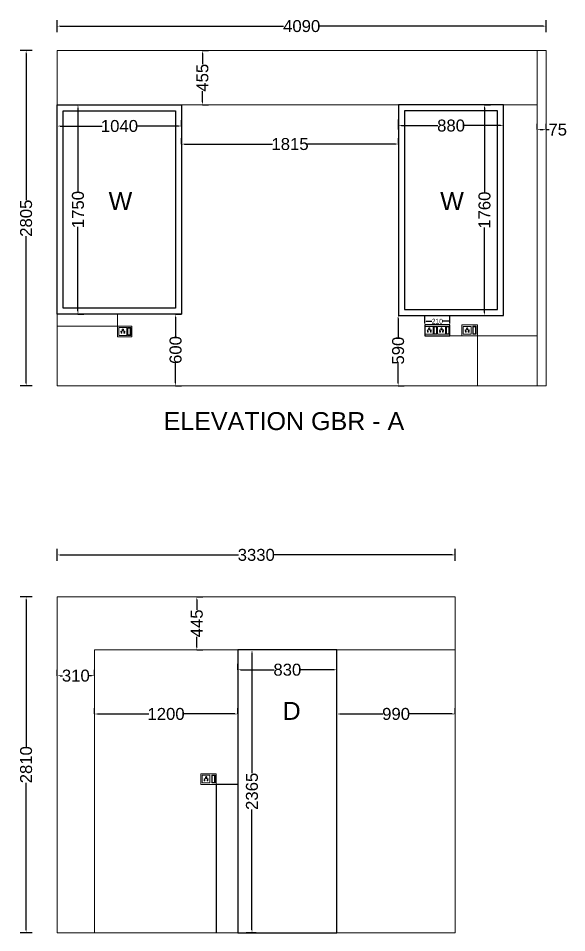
# Model space of a CAD drawing. Header units: millimetres. Extents: x 320648 to 374874, y 181010 to 214614.
# Drawn here: x 342003 to 346593, y 189100 to 196748 of the extents above; entities that cross this region are included whole.
import ezdxf

# ---------------------------------------------------------------- set-up
doc = ezdxf.new("R2010")
doc.units = ezdxf.units.MM
doc.layers.get('0').update_dxf_attribs({"color": 255})
doc.layers.get('Defpoints').update_dxf_attribs({"color": 2})
doc.layers.add('DOOR', color=1, linetype='Continuous')
doc.layers.add('WINDOW', color=5, linetype='Continuous')
doc.layers.add('ELIVATION', color=255, linetype='Continuous', lineweight=18)
doc.layers.add('LS_DR_ELECTRICAL', color=1, linetype='Continuous', lineweight=0)
doc.styles.get("Standard").update_dxf_attribs({"font": 'arial.ttf'})
doc.dimstyles.new('ISO-25', dxfattribs={"dimtxt": 100, "dimasz": 25, "dimexe": 50, "dimexo": 1, "dimtad": 0, "dimdec": 0, "dimdsep": 46, "dimtxsty": 'Standard', "dimcen": 2.5, "dimclrd": 2, "dimclre": 252, "dimclrt": 1, "dimadec": 0, "dimazin": 0, "dimtfac": 1, "dimtdec": 0, "dimtmove": 0, "dimatfit": 3, "dimfxl": 50, "dimfxlon": 1, "dimarcsym": 0})

# ---------------------------------------------------------------- blocks, each defined once
blk = doc.blocks.new('*D127')
at = {"layer": 'Defpoints', "color": 0, "ltscale": 2, "transparency": 16777216}
for p in [(342069.1, 196478.4), (342330, 196478.4), (342330, 193673.4)]:
    blk.add_point(p, dxfattribs=at)
at = {"layer": 'ELIVATION', "color": 252, "lineweight": -2, "ltscale": 2, "transparency": 16777216}
for p, q in [((342119.1, 196478.4), (342019.1, 196478.4)), ((342119.1, 193673.4), (342019.1, 193673.4))]:
    blk.add_line(p, q, dxfattribs=at)
at = {"layer": 'ELIVATION', "color": 2, "lineweight": -2, "ltscale": 2, "transparency": 16777216}
for p, q in [((342069.1, 196453.4), (342069.1, 195227)), ((342069.1, 193698.4), (342069.1, 194924.7))]:
    blk.add_line(p, q, dxfattribs=at)
at = {"layer": 'ELIVATION', "color": 2, "ltscale": 2, "transparency": 16777216}
for points in [[(342064.9, 196453.4), (342073.2, 196453.4), (342069.1, 196478.4)], [(342064.9, 193698.4), (342073.2, 193698.4), (342069.1, 193673.4)]]:
    blk.add_solid(points, dxfattribs=at)
at = {"layer": 'ELIVATION', "color": 1, "ltscale": 2, "transparency": 16777216, "insert": (342069.1, 195075.9), "char_height": 100, "attachment_point": 5, "rotation": 90}
blk.add_mtext('2805', dxfattribs=at)
blk = doc.blocks.new('*D128')
at = {"layer": 'Defpoints', "color": 0, "ltscale": 2, "transparency": 16777216}
for p in [(346420, 196682.7), (342330, 196478.4), (346420, 196478.4)]:
    blk.add_point(p, dxfattribs=at)
at = {"layer": 'ELIVATION', "color": 252, "lineweight": -2, "ltscale": 2, "transparency": 16777216}
for p, q in [((342330, 196632.7), (342330, 196732.7)), ((346420, 196632.7), (346420, 196732.7))]:
    blk.add_line(p, q, dxfattribs=at)
at = {"layer": 'ELIVATION', "color": 2, "lineweight": -2, "ltscale": 2, "transparency": 16777216}
for p, q in [((342355, 196682.7), (344223.3, 196682.7)), ((346395, 196682.7), (344526.8, 196682.7))]:
    blk.add_line(p, q, dxfattribs=at)
at = {"layer": 'ELIVATION', "color": 2, "ltscale": 2, "transparency": 16777216}
for points in [[(342355, 196686.9), (342355, 196678.5), (342330, 196682.7)], [(346395, 196686.9), (346395, 196678.5), (346420, 196682.7)]]:
    blk.add_solid(points, dxfattribs=at)
at = {"layer": 'ELIVATION', "color": 1, "ltscale": 2, "transparency": 16777216, "insert": (344375, 196682.7), "char_height": 100, "attachment_point": 5}
blk.add_mtext('4090', dxfattribs=at)
blk = doc.blocks.new('*D135')
at = {"layer": 'Defpoints', "color": 0, "ltscale": 2, "transparency": 16777216}
for p in [(342069.1, 191909.5), (342330, 191909.5), (342330, 189099.5)]:
    blk.add_point(p, dxfattribs=at)
at = {"layer": 'ELIVATION', "color": 252, "lineweight": -2, "ltscale": 2, "transparency": 16777216}
for p, q in [((342119.1, 191909.5), (342019.1, 191909.5)), ((342119.1, 189099.5), (342019.1, 189099.5))]:
    blk.add_line(p, q, dxfattribs=at)
at = {"layer": 'ELIVATION', "color": 2, "lineweight": -2, "ltscale": 2, "transparency": 16777216}
for p, q in [((342069.1, 191884.5), (342069.1, 190655.1)), ((342069.1, 189124.5), (342069.1, 190353.9))]:
    blk.add_line(p, q, dxfattribs=at)
at = {"layer": 'ELIVATION', "color": 2, "ltscale": 2, "transparency": 16777216}
for points in [[(342064.9, 191884.5), (342073.2, 191884.5), (342069.1, 191909.5)], [(342064.9, 189124.5), (342073.2, 189124.5), (342069.1, 189099.5)]]:
    blk.add_solid(points, dxfattribs=at)
at = {"layer": 'ELIVATION', "color": 1, "ltscale": 2, "transparency": 16777216, "insert": (342069.1, 190504.5), "char_height": 100, "attachment_point": 5, "rotation": 90}
blk.add_mtext('2810', dxfattribs=at)
blk = doc.blocks.new('*D136')
at = {"layer": 'Defpoints', "color": 0, "ltscale": 2, "transparency": 16777216}
for p in [(345660, 192259.5), (342330, 191909.5), (345660, 191909.5)]:
    blk.add_point(p, dxfattribs=at)
at = {"layer": 'ELIVATION', "color": 252, "lineweight": -2, "ltscale": 2, "transparency": 16777216}
for p, q in [((342330, 192209.5), (342330, 192309.5)), ((345660, 192209.5), (345660, 192309.5))]:
    blk.add_line(p, q, dxfattribs=at)
at = {"layer": 'ELIVATION', "color": 2, "lineweight": -2, "ltscale": 2, "transparency": 16777216}
for p, q in [((342355, 192259.5), (343845.3, 192259.5)), ((345635, 192259.5), (344144.8, 192259.5))]:
    blk.add_line(p, q, dxfattribs=at)
at = {"layer": 'ELIVATION', "color": 2, "ltscale": 2, "transparency": 16777216}
for points in [[(342355, 192263.7), (342355, 192255.4), (342330, 192259.5)], [(345635, 192263.7), (345635, 192255.4), (345660, 192259.5)]]:
    blk.add_solid(points, dxfattribs=at)
at = {"layer": 'ELIVATION', "color": 1, "ltscale": 2, "transparency": 16777216, "insert": (343995, 192259.5), "char_height": 100, "attachment_point": 5}
blk.add_mtext('3330', dxfattribs=at)
blk = doc.blocks.new('*D244')
at = {"layer": 'Defpoints', "color": 0, "ltscale": 2, "transparency": 16777216}
for p in [(342330, 195846.9), (343370, 195846.9), (343370, 195846.9)]:
    blk.add_point(p, dxfattribs=at)
at = {"layer": 'WINDOW', "color": 252, "lineweight": -2, "ltscale": 2, "transparency": 16777216}
for p, q in [((342330, 195846.9), (342330, 195896.9)), ((343370, 195846.9), (343370, 195896.9))]:
    blk.add_line(p, q, dxfattribs=at)
at = {"layer": 'WINDOW', "color": 2, "lineweight": -2, "ltscale": 2, "transparency": 16777216}
for p, q in [((342355, 195846.9), (342705, 195846.9)), ((343345, 195846.9), (342995.1, 195846.9))]:
    blk.add_line(p, q, dxfattribs=at)
at = {"layer": 'WINDOW', "color": 2, "ltscale": 2, "transparency": 16777216}
for points in [[(342355, 195851), (342355, 195842.7), (342330, 195846.9)], [(343345, 195851), (343345, 195842.7), (343370, 195846.9)]]:
    blk.add_solid(points, dxfattribs=at)
at = {"layer": 'WINDOW', "color": 1, "ltscale": 2, "transparency": 16777216, "insert": (342850, 195846.9), "char_height": 100, "attachment_point": 5}
blk.add_mtext('1040', dxfattribs=at)
blk = doc.blocks.new('*D245')
at = {"layer": 'Defpoints', "color": 0, "ltscale": 2, "transparency": 16777216}
for p in [(342502.9, 196023.4), (342502.9, 194273.4), (342502.9, 194273.4)]:
    blk.add_point(p, dxfattribs=at)
at = {"layer": 'WINDOW', "color": 252, "lineweight": -2, "ltscale": 2, "transparency": 16777216}
for p, q in [((342502.9, 196023.4), (342552.9, 196023.4)), ((342502.9, 194273.4), (342552.9, 194273.4))]:
    blk.add_line(p, q, dxfattribs=at)
at = {"layer": 'WINDOW', "color": 2, "lineweight": -2, "ltscale": 2, "transparency": 16777216}
for p, q in [((342502.9, 195998.4), (342502.9, 195293.4)), ((342502.9, 194298.4), (342502.9, 195003.3))]:
    blk.add_line(p, q, dxfattribs=at)
at = {"layer": 'WINDOW', "color": 2, "ltscale": 2, "transparency": 16777216}
for points in [[(342498.8, 195998.4), (342507.1, 195998.4), (342502.9, 196023.4)], [(342498.8, 194298.4), (342507.1, 194298.4), (342502.9, 194273.4)]]:
    blk.add_solid(points, dxfattribs=at)
at = {"layer": 'WINDOW', "color": 1, "ltscale": 2, "transparency": 16777216, "insert": (342502.9, 195148.4), "char_height": 100, "attachment_point": 5, "rotation": 90}
blk.add_mtext('1750', dxfattribs=at)
blk = doc.blocks.new('*D246')
at = {"layer": 'Defpoints', "color": 0, "ltscale": 2, "transparency": 16777216}
for p in [(343320, 194273.4), (343320, 193673.4), (343320, 193673.4)]:
    blk.add_point(p, dxfattribs=at)
at = {"layer": 'WINDOW', "color": 252, "lineweight": -2, "ltscale": 2, "transparency": 16777216}
for p, q in [((343320, 194273.4), (343370, 194273.4)), ((343320, 193673.4), (343370, 193673.4))]:
    blk.add_line(p, q, dxfattribs=at)
at = {"layer": 'WINDOW', "color": 2, "lineweight": -2, "ltscale": 2, "transparency": 16777216}
for p, q in [((343320, 194248.4), (343320, 194084.6)), ((343320, 193698.4), (343320, 193862.2))]:
    blk.add_line(p, q, dxfattribs=at)
at = {"layer": 'WINDOW', "color": 2, "ltscale": 2, "transparency": 16777216}
for points in [[(343315.9, 194248.4), (343324.2, 194248.4), (343320, 194273.4)], [(343315.9, 193698.4), (343324.2, 193698.4), (343320, 193673.4)]]:
    blk.add_solid(points, dxfattribs=at)
at = {"layer": 'WINDOW', "color": 1, "ltscale": 2, "transparency": 16777216, "insert": (343320, 193973.4), "char_height": 100, "attachment_point": 5, "rotation": 90}
blk.add_mtext('600', dxfattribs=at)
blk = doc.blocks.new('*D247')
at = {"layer": 'Defpoints', "color": 0, "ltscale": 2, "transparency": 16777216}
for p in [(345182.2, 194263.4), (345182.2, 193673.4), (345182.2, 193673.4)]:
    blk.add_point(p, dxfattribs=at)
at = {"layer": 'WINDOW', "color": 252, "lineweight": -2, "ltscale": 2, "transparency": 16777216}
for p, q in [((345182.2, 194263.4), (345232.2, 194263.4)), ((345182.2, 193673.4), (345232.2, 193673.4))]:
    blk.add_line(p, q, dxfattribs=at)
at = {"layer": 'WINDOW', "color": 2, "lineweight": -2, "ltscale": 2, "transparency": 16777216}
for p, q in [((345182.2, 194238.4), (345182.2, 194079.3)), ((345182.2, 193698.4), (345182.2, 193857.4))]:
    blk.add_line(p, q, dxfattribs=at)
at = {"layer": 'WINDOW', "color": 2, "ltscale": 2, "transparency": 16777216}
for points in [[(345178, 194238.4), (345186.4, 194238.4), (345182.2, 194263.4)], [(345178, 193698.4), (345186.4, 193698.4), (345182.2, 193673.4)]]:
    blk.add_solid(points, dxfattribs=at)
at = {"layer": 'WINDOW', "color": 1, "ltscale": 2, "transparency": 16777216, "insert": (345182.2, 193968.4), "char_height": 100, "attachment_point": 5, "rotation": 90}
blk.add_mtext('590', dxfattribs=at)
blk = doc.blocks.new('*D248')
at = {"layer": 'Defpoints', "color": 0, "ltscale": 2, "transparency": 16777216}
for p in [(345185, 195815.9), (346065, 195850.6), (346065, 195815.9)]:
    blk.add_point(p, dxfattribs=at)
at = {"layer": 'WINDOW', "color": 252, "lineweight": -2, "ltscale": 2, "transparency": 16777216}
for p, q in [((345185, 195816.9), (345185, 195900.6)), ((346065, 195816.9), (346065, 195900.6))]:
    blk.add_line(p, q, dxfattribs=at)
at = {"layer": 'WINDOW', "color": 2, "lineweight": -2, "ltscale": 2, "transparency": 16777216}
for p, q in [((345210, 195850.6), (345514, 195850.6)), ((346040, 195850.6), (345736, 195850.6))]:
    blk.add_line(p, q, dxfattribs=at)
at = {"layer": 'WINDOW', "color": 2, "ltscale": 2, "transparency": 16777216}
for points in [[(345210, 195854.8), (345210, 195846.4), (345185, 195850.6)], [(346040, 195854.8), (346040, 195846.4), (346065, 195850.6)]]:
    blk.add_solid(points, dxfattribs=at)
at = {"layer": 'WINDOW', "color": 1, "ltscale": 2, "transparency": 16777216, "insert": (345625, 195850.6), "char_height": 100, "attachment_point": 5}
blk.add_mtext('880', dxfattribs=at)
blk = doc.blocks.new('*D249')
at = {"layer": 'Defpoints', "color": 0, "ltscale": 2, "transparency": 16777216}
for p in [(343370, 195695.9), (345185, 195695.9), (345185, 195695.9)]:
    blk.add_point(p, dxfattribs=at)
at = {"layer": 'WINDOW', "color": 252, "lineweight": -2, "ltscale": 2, "transparency": 16777216}
for p, q in [((343370, 195695.9), (343370, 195745.9)), ((345185, 195695.9), (345185, 195745.9))]:
    blk.add_line(p, q, dxfattribs=at)
at = {"layer": 'WINDOW', "color": 2, "lineweight": -2, "ltscale": 2, "transparency": 16777216}
for p, q in [((343395, 195695.9), (344131.9, 195695.9)), ((345160, 195695.9), (344423.2, 195695.9))]:
    blk.add_line(p, q, dxfattribs=at)
at = {"layer": 'WINDOW', "color": 2, "ltscale": 2, "transparency": 16777216}
for points in [[(343395, 195700.1), (343395, 195691.8), (343370, 195695.9)], [(345160, 195700.1), (345160, 195691.8), (345185, 195695.9)]]:
    blk.add_solid(points, dxfattribs=at)
at = {"layer": 'WINDOW', "color": 1, "ltscale": 2, "transparency": 16777216, "insert": (344277.5, 195695.9), "char_height": 100, "attachment_point": 5}
blk.add_mtext('1815', dxfattribs=at)
blk = doc.blocks.new('*D250')
at = {"layer": 'Defpoints', "color": 0, "ltscale": 2, "transparency": 16777216}
for p in [(345905.1, 196023.4), (345905.1, 196023.4), (345905.1, 194263.4)]:
    blk.add_point(p, dxfattribs=at)
at = {"layer": 'WINDOW', "color": 252, "lineweight": -2, "ltscale": 2, "transparency": 16777216}
for p, q in [((345905.1, 196023.4), (345955.1, 196023.4)), ((345905.1, 194263.4), (345955.1, 194263.4))]:
    blk.add_line(p, q, dxfattribs=at)
at = {"layer": 'WINDOW', "color": 2, "lineweight": -2, "ltscale": 2, "transparency": 16777216}
for p, q in [((345905.1, 195998.4), (345905.1, 195288.4)), ((345905.1, 194288.4), (345905.1, 194998.3))]:
    blk.add_line(p, q, dxfattribs=at)
at = {"layer": 'WINDOW', "color": 2, "ltscale": 2, "transparency": 16777216}
for points in [[(345900.9, 195998.4), (345909.3, 195998.4), (345905.1, 196023.4)], [(345900.9, 194288.4), (345909.3, 194288.4), (345905.1, 194263.4)]]:
    blk.add_solid(points, dxfattribs=at)
at = {"layer": 'WINDOW', "color": 1, "ltscale": 2, "transparency": 16777216, "insert": (345905.1, 195143.4), "char_height": 100, "attachment_point": 5, "rotation": 90}
blk.add_mtext('1760', dxfattribs=at)
blk = doc.blocks.new('*D251')
at = {"layer": 'Defpoints', "color": 0, "ltscale": 2, "transparency": 16777216}
for p in [(343544.4, 196478.4), (343544.4, 196478.4), (343544.4, 196023.4)]:
    blk.add_point(p, dxfattribs=at)
at = {"layer": 'WINDOW', "color": 252, "lineweight": -2, "ltscale": 2, "transparency": 16777216}
for p, q in [((343544.4, 196478.4), (343594.4, 196478.4)), ((343544.4, 196023.4), (343594.4, 196023.4))]:
    blk.add_line(p, q, dxfattribs=at)
at = {"layer": 'WINDOW', "color": 2, "lineweight": -2, "ltscale": 2, "transparency": 16777216}
for p, q in [((343544.4, 196453.4), (343544.4, 196364.3)), ((343544.4, 196048.4), (343544.4, 196137.4))]:
    blk.add_line(p, q, dxfattribs=at)
at = {"layer": 'WINDOW', "color": 2, "ltscale": 2, "transparency": 16777216}
for points in [[(343540.3, 196453.4), (343548.6, 196453.4), (343544.4, 196478.4)], [(343540.3, 196048.4), (343548.6, 196048.4), (343544.4, 196023.4)]]:
    blk.add_solid(points, dxfattribs=at)
at = {"layer": 'WINDOW', "color": 1, "ltscale": 2, "transparency": 16777216, "insert": (343544.4, 196250.9), "char_height": 100, "attachment_point": 5, "rotation": 90}
blk.add_mtext('455', dxfattribs=at)
blk = doc.blocks.new('*D252')
at = {"layer": 'Defpoints', "color": 0, "ltscale": 2, "transparency": 16777216}
for p in [(346345, 195816.8), (346420, 195816.8), (346420, 195816.8)]:
    blk.add_point(p, dxfattribs=at)
at = {"layer": 'WINDOW', "color": 252, "lineweight": -2, "ltscale": 2, "transparency": 16777216}
for p, q in [((346345, 195816.8), (346345, 195866.8)), ((346420, 195816.8), (346420, 195866.8))]:
    blk.add_line(p, q, dxfattribs=at)
at = {"layer": 'WINDOW', "color": 2, "lineweight": -2, "ltscale": 2, "transparency": 16777216}
for p, q in [((346370, 195816.8), (346395, 195816.8)), ((346420, 195816.8), (346445, 195816.8))]:
    blk.add_line(p, q, dxfattribs=at)
at = {"layer": 'WINDOW', "color": 2, "ltscale": 2, "transparency": 16777216}
for points in [[(346370, 195820.9), (346370, 195812.6), (346345, 195816.8)], [(346395, 195820.9), (346395, 195812.6), (346420, 195816.8)]]:
    blk.add_solid(points, dxfattribs=at)
at = {"layer": 'WINDOW', "color": 1, "ltscale": 2, "transparency": 16777216, "insert": (346517.3, 195816.8), "char_height": 100, "attachment_point": 5}
blk.add_mtext('75', dxfattribs=at)
blk = doc.blocks.new('15 amps socket')
at = {"layer": 'ELIVATION', "color": 1}
for p, q in [((27.3, -45.5), (30.4, -45.5)), ((30.4, -52.2), (27.3, -52.2)), ((30.4, -45.5), (30.4, -52.2)), ((51.6, -45.5), (48.6, -45.5)), ((48.6, -45.5), (48.6, -52.2)), ((48.6, -52.2), (51.6, -52.2))]:
    blk.add_line(p, q, dxfattribs=at)
blk.add_lwpolyline([(6.7, -4.3), (73.5, -4.3), (73.5, -69.8), (6.7, -69.8)], close=True, dxfattribs=at)
for centre, radius in [((26.1, -37), 3.64), ((53.4, -37), 3.04)]:
    blk.add_circle(centre, radius, dxfattribs=at)
for centre, radius, start, end in [((27, -48.9), 3.35, 85.02089, 274.97911), ((39.5, -22.5), 6.07, 298.95502, 241.04498), ((39.5, -29.8), 3.59, 144.94403, 35.05597), ((51.9, -48.9), 3.35, 265.02089, 94.97911)]:
    blk.add_arc(centre, radius, start, end, dxfattribs=at)
blk = doc.blocks.new('SWITCH')
at = {"layer": 'LS_DR_ELECTRICAL', "ltscale": 0.25}
for p, q in [((533532.8, 100224.7), (533504.7, 100224.7)), ((533504.7, 100158.7), (533504.7, 100224.7)), ((533528.8, 100220.7), (533508.7, 100220.7)), ((533508.7, 100162.7), (533508.7, 100220.7)), ((533528.8, 100220.7), (533528.8, 100162.7)), ((533532.8, 100224.7), (533532.8, 100158.7)), ((533532.8, 100158.7), (533504.7, 100158.7)), ((533528.8, 100162.7), (533508.7, 100162.7))]:
    blk.add_line(p, q, dxfattribs=at)
blk = doc.blocks.new('*D253')
at = {"layer": 'Defpoints', "color": 0, "ltscale": 2, "transparency": 16777216}
for p in [(345615.5, 194214.2), (345405.5, 194183.4), (345615.5, 194183.4)]:
    blk.add_point(p, dxfattribs=at)
at = {"layer": 'DOOR', "color": 252, "lineweight": -2, "ltscale": 2, "transparency": 16777216}
for p, q in [((345405.5, 194194.2), (345405.5, 194264.2)), ((345615.5, 194194.2), (345615.5, 194264.2))]:
    blk.add_line(p, q, dxfattribs=at)
at = {"layer": 'DOOR', "color": 2, "lineweight": -2, "ltscale": 2, "transparency": 16777216}
for p, q in [((345415.5, 194214.2), (345465.4, 194214.2)), ((345605.5, 194214.2), (345555.6, 194214.2))]:
    blk.add_line(p, q, dxfattribs=at)
at = {"layer": 'DOOR', "color": 2, "ltscale": 2, "transparency": 16777216}
for points in [[(345415.5, 194215.9), (345415.5, 194212.5), (345405.5, 194214.2)], [(345605.5, 194215.9), (345605.5, 194212.5), (345615.5, 194214.2)]]:
    blk.add_solid(points, dxfattribs=at)
at = {"layer": 'DOOR', "color": 1, "ltscale": 2, "transparency": 16777216, "insert": (345510.5, 194214.2), "char_height": 40, "attachment_point": 5}
blk.add_mtext('210', dxfattribs=at)
blk = doc.blocks.new('*D277')
at = {"layer": 'Defpoints', "color": 0, "ltscale": 2, "transparency": 16777216}
for p in [(343497.5, 191909.5), (343497.5, 191909.5), (343497.5, 191464.5)]:
    blk.add_point(p, dxfattribs=at)
at = {"layer": 'DOOR', "color": 252, "lineweight": -2, "ltscale": 2, "transparency": 16777216}
for p, q in [((343497.5, 191909.5), (343547.5, 191909.5)), ((343497.5, 191464.5), (343547.5, 191464.5))]:
    blk.add_line(p, q, dxfattribs=at)
at = {"layer": 'DOOR', "color": 2, "lineweight": -2, "ltscale": 2, "transparency": 16777216}
for p, q in [((343497.5, 191884.5), (343497.5, 191800.5)), ((343497.5, 191489.5), (343497.5, 191573.5))]:
    blk.add_line(p, q, dxfattribs=at)
at = {"layer": 'DOOR', "color": 2, "ltscale": 2, "transparency": 16777216}
for points in [[(343493.3, 191884.5), (343501.6, 191884.5), (343497.5, 191909.5)], [(343493.3, 191489.5), (343501.6, 191489.5), (343497.5, 191464.5)]]:
    blk.add_solid(points, dxfattribs=at)
at = {"layer": 'DOOR', "color": 1, "ltscale": 2, "transparency": 16777216, "insert": (343497.5, 191687), "char_height": 100, "attachment_point": 5, "rotation": 90}
blk.add_mtext('445', dxfattribs=at)
blk = doc.blocks.new('*D278')
at = {"layer": 'Defpoints', "color": 0, "ltscale": 2, "transparency": 16777216}
for p in [(342330, 191249.4), (342640, 191249.4), (342640, 191249.4)]:
    blk.add_point(p, dxfattribs=at)
at = {"layer": 'DOOR', "color": 252, "lineweight": -2, "ltscale": 2, "transparency": 16777216}
for p, q in [((342330, 191249.4), (342330, 191299.4)), ((342640, 191249.4), (342640, 191299.4))]:
    blk.add_line(p, q, dxfattribs=at)
at = {"layer": 'DOOR', "color": 2, "lineweight": -2, "ltscale": 2, "transparency": 16777216}
for p, q in [((342355, 191249.4), (342374.1, 191249.4)), ((342615, 191249.4), (342595.9, 191249.4))]:
    blk.add_line(p, q, dxfattribs=at)
at = {"layer": 'DOOR', "color": 2, "ltscale": 2, "transparency": 16777216}
for points in [[(342355, 191253.6), (342355, 191245.3), (342330, 191249.4)], [(342615, 191253.6), (342615, 191245.3), (342640, 191249.4)]]:
    blk.add_solid(points, dxfattribs=at)
at = {"layer": 'DOOR', "color": 1, "ltscale": 2, "transparency": 16777216, "insert": (342485, 191249.4), "char_height": 100, "attachment_point": 5}
blk.add_mtext('310', dxfattribs=at)
blk = doc.blocks.new('*D279')
at = {"layer": 'Defpoints', "color": 0, "ltscale": 2, "transparency": 16777216}
for p in [(343840, 191298.9), (344670, 191298.9), (344670, 191298.9)]:
    blk.add_point(p, dxfattribs=at)
at = {"layer": 'DOOR', "color": 252, "lineweight": -2, "ltscale": 2, "transparency": 16777216}
for p, q in [((343840, 191298.9), (343840, 191348.9)), ((344670, 191298.9), (344670, 191348.9))]:
    blk.add_line(p, q, dxfattribs=at)
at = {"layer": 'DOOR', "color": 2, "lineweight": -2, "ltscale": 2, "transparency": 16777216}
for p, q in [((343865, 191298.9), (344144, 191298.9)), ((344645, 191298.9), (344366, 191298.9))]:
    blk.add_line(p, q, dxfattribs=at)
at = {"layer": 'DOOR', "color": 2, "ltscale": 2, "transparency": 16777216}
for points in [[(343865, 191303.1), (343865, 191294.8), (343840, 191298.9)], [(344645, 191303.1), (344645, 191294.8), (344670, 191298.9)]]:
    blk.add_solid(points, dxfattribs=at)
at = {"layer": 'DOOR', "color": 1, "ltscale": 2, "transparency": 16777216, "insert": (344255, 191298.9), "char_height": 100, "attachment_point": 5}
blk.add_mtext('830', dxfattribs=at)
blk = doc.blocks.new('*D280')
at = {"layer": 'Defpoints', "color": 0, "ltscale": 2, "transparency": 16777216}
for p in [(343994.4, 191464.5), (343959.1, 189099.5), (343995, 189099.5)]:
    blk.add_point(p, dxfattribs=at)
at = {"layer": 'DOOR', "color": 252, "lineweight": -2, "ltscale": 2, "transparency": 16777216}
for p, q in [((343993.4, 191464.5), (343909.1, 191464.5)), ((343994, 189099.5), (343909.1, 189099.5))]:
    blk.add_line(p, q, dxfattribs=at)
at = {"layer": 'DOOR', "color": 2, "lineweight": -2, "ltscale": 2, "transparency": 16777216}
for p, q in [((343959.1, 191439.5), (343959.1, 190433.2)), ((343959.1, 189124.5), (343959.1, 190130.8))]:
    blk.add_line(p, q, dxfattribs=at)
at = {"layer": 'DOOR', "color": 2, "ltscale": 2, "transparency": 16777216}
for points in [[(343955, 191439.5), (343963.3, 191439.5), (343959.1, 191464.5)], [(343955, 189124.5), (343963.3, 189124.5), (343959.1, 189099.5)]]:
    blk.add_solid(points, dxfattribs=at)
at = {"layer": 'DOOR', "color": 1, "ltscale": 2, "transparency": 16777216, "insert": (343959.1, 190282), "char_height": 100, "attachment_point": 5, "rotation": 90}
blk.add_mtext('2365', dxfattribs=at)
blk = doc.blocks.new('*D281')
at = {"layer": 'Defpoints', "color": 0, "ltscale": 2, "transparency": 16777216}
for p in [(344670, 190929), (345660, 190929), (345660, 190929)]:
    blk.add_point(p, dxfattribs=at)
at = {"layer": 'DOOR', "color": 252, "lineweight": -2, "ltscale": 2, "transparency": 16777216}
for p, q in [((344670, 190929), (344670, 190979)), ((345660, 190929), (345660, 190979))]:
    blk.add_line(p, q, dxfattribs=at)
at = {"layer": 'DOOR', "color": 2, "lineweight": -2, "ltscale": 2, "transparency": 16777216}
for p, q in [((344695, 190929), (345054.1, 190929)), ((345635, 190929), (345276, 190929))]:
    blk.add_line(p, q, dxfattribs=at)
at = {"layer": 'DOOR', "color": 2, "ltscale": 2, "transparency": 16777216}
for points in [[(344695, 190933.1), (344695, 190924.8), (344670, 190929)], [(345635, 190933.1), (345635, 190924.8), (345660, 190929)]]:
    blk.add_solid(points, dxfattribs=at)
at = {"layer": 'DOOR', "color": 1, "ltscale": 2, "transparency": 16777216, "insert": (345165, 190929), "char_height": 100, "attachment_point": 5}
blk.add_mtext('990', dxfattribs=at)
blk = doc.blocks.new('*D282')
at = {"layer": 'Defpoints', "color": 0, "ltscale": 2, "transparency": 16777216}
for p in [(342640, 190929), (342640, 190929), (343840, 190929)]:
    blk.add_point(p, dxfattribs=at)
at = {"layer": 'DOOR', "color": 252, "lineweight": -2, "ltscale": 2, "transparency": 16777216}
for p, q in [((342640, 190929), (342640, 190979)), ((343840, 190929), (343840, 190979))]:
    blk.add_line(p, q, dxfattribs=at)
at = {"layer": 'DOOR', "color": 2, "lineweight": -2, "ltscale": 2, "transparency": 16777216}
for p, q in [((342665, 190929), (343095, 190929)), ((343815, 190929), (343385.1, 190929))]:
    blk.add_line(p, q, dxfattribs=at)
at = {"layer": 'DOOR', "color": 2, "ltscale": 2, "transparency": 16777216}
for points in [[(342665, 190933.1), (342665, 190924.8), (342640, 190929)], [(343815, 190933.1), (343815, 190924.8), (343840, 190929)]]:
    blk.add_solid(points, dxfattribs=at)
at = {"layer": 'DOOR', "color": 1, "ltscale": 2, "transparency": 16777216, "insert": (343240, 190929), "char_height": 100, "attachment_point": 5}
blk.add_mtext('1200', dxfattribs=at)

msp = doc.modelspace()

# ---------------------------------------------------------------- linework, layer by layer
at = {"layer": 'DOOR', "ltscale": 2}
for points in [[(345615.5, 194183.4), (345405.5, 194183.4), (345405.5, 194093.4), (345615.5, 194093.4)], [(343840, 189099.5), (344670, 189099.5), (344670, 191464.5), (343840, 191464.5)]]:
    msp.add_lwpolyline(points, close=True, dxfattribs=at)
msp.add_lwpolyline([(343840, 190339.5), (343660, 190339.5), (343660, 189099.5)], dxfattribs=at)
at = {"layer": 'ELIVATION', "ltscale": 2}
for points in [[(342330, 196478.4), (346420, 196478.4), (346420, 193673.4), (342330, 193673.4)], [(342330, 191909.5), (345660, 191909.5), (345660, 189099.5), (342330, 189099.5)]]:
    msp.add_lwpolyline(points, close=True, dxfattribs=at)
for points in [[(342330, 196478.4), (342330, 196023.4), (346345, 196023.4)], [(346420, 196478.4), (346345, 196478.4), (346345, 193673.4)], [(345660, 191464.5), (345660, 191464.5), (342640, 191464.5), (342640, 189099.5)]]:
    msp.add_lwpolyline(points, dxfattribs=at)
at = {"layer": 'LS_DR_ELECTRICAL', "ltscale": 2}
for points in [[(342330, 194173.4), (342835, 194173.4), (342835, 194273.4)], [(345715.5, 194093.4), (345615.5, 194093.4)], [(346345, 194093.4), (345845, 194093.4), (345845, 193673.4)]]:
    msp.add_lwpolyline(points, dxfattribs=at)
at = {"layer": 'LS_DR_ELECTRICAL', "ltscale": 0.25}
for points in [[(342835, 194173.4), (342954.6, 194173.4), (342954.6, 194083.2), (342835, 194083.2)], [(345715.5, 194183.5), (345845, 194183.5), (345845, 194093.4), (345715.5, 194093.4)], [(343530.5, 190429.7), (343660, 190429.7), (343660, 190339.5), (343530.5, 190339.5)]]:
    msp.add_lwpolyline(points, close=True, dxfattribs=at)
at = {"layer": 'WINDOW', "ltscale": 2}
for points in [[(342330, 196023.4), (343370, 196023.4), (343370, 194273.4), (342330, 194273.4)], [(342380, 195973.4), (343320, 195973.4), (343320, 194323.4), (342380, 194323.4)], [(346065, 196023.4), (345185, 196023.4), (345185, 194263.4), (346065, 194263.4)], [(346015, 195973.4), (345235, 195973.4), (345235, 194313.4), (346015, 194313.4)]]:
    msp.add_lwpolyline(points, close=True, dxfattribs=at)

# ---------------------------------------------------------------- block references
at = {"layer": 'LS_DR_ELECTRICAL', "ltscale": 0.25, "xscale": -1}
for name, p in [('15 amps socket', (342918.4, 194165.5)), ('SWITCH', (876449.2, 93936.9)), ('15 amps socket', (345482.3, 194175.5)), ('SWITCH', (879012.1, 93946.9)), ('15 amps socket', (345584.3, 194175.5)), ('SWITCH', (879115.1, 93946.9)), ('15 amps socket', (345799.5, 194175.7)), ('SWITCH', (879339.7, 93947.1)), ('15 amps socket', (343614.5, 190421.8)), ('SWITCH', (877154.7, 90193.2))]:
    msp.add_blockref(name, p, dxfattribs=at)

# ---------------------------------------------------------------- texts
at = {"color": 1, "char_height": 150, "attachment_point": 1}
for s, width, heights, insert in [('W', 200.473, [0], (342759.4, 195294.5)), ('W', 200.473, [0], (345534.4, 195294.5)), ('ELEVATION GBR - A', 3026.566, [155.2], (343219.3, 193454.1)), ('D', 200.473, [0], (344215.6, 191030))]:
    msp.add_mtext_dynamic_manual_height_columns(s, width=width, gutter_width=12.5, heights=heights, dxfattribs=dict(at, insert=insert))

# ---------------------------------------------------------------- dimensions: what is measured, and where the dimension line sits
at = {"layer": 'DOOR', "ltscale": 2}
dim = msp.add_linear_dim(base=(345615.5, 194214.2), p1=(345405.5, 194183.4), p2=(345615.5, 194183.4), dimstyle='ISO-25', override={"dimtxt": 40, "dimasz": 10, "dimfxl": 20}, dxfattribs=at)
dim.commit()
dim.dimension.update_dxf_attribs({"geometry": '*D253', "text_midpoint": (345510.5, 194214.2)})
for base, p1, p2, picture, middle in [((343497.5, 191909.5), (343497.5, 191464.5), (343497.5, 191909.5), '*D277', (343497.5, 191687)), ((343959.1, 189099.5), (343994.4, 191464.5), (343995, 189099.5), '*D280', (343959.1, 190282))]:
    dim = msp.add_linear_dim(base=base, p1=p1, p2=p2, angle=90, dimstyle='ISO-25', dxfattribs=at)
    dim.commit()
    dim.dimension.update_dxf_attribs({"geometry": picture, "text_midpoint": middle})
for base, p1, p2, picture, middle in [((342640, 191249.4), (342330, 191249.4), (342640, 191249.4), '*D278', (342485, 191249.4)), ((344670, 191298.9), (343840, 191298.9), (344670, 191298.9), '*D279', (344255, 191298.9)), ((342640, 190929), (343840, 190929), (342640, 190929), '*D282', (343240, 190929)), ((345660, 190929), (344670, 190929), (345660, 190929), '*D281', (345165, 190929))]:
    dim = msp.add_linear_dim(base=base, p1=p1, p2=p2, dimstyle='ISO-25', dxfattribs=at)
    dim.commit()
    dim.dimension.update_dxf_attribs({"geometry": picture, "text_midpoint": middle})
at = {"layer": 'ELIVATION', "ltscale": 2}
for base, p1, p2, picture, middle in [((346420, 196682.7), (342330, 196478.4), (346420, 196478.4), '*D128', (344375, 196682.7)), ((345660, 192259.5), (342330, 191909.5), (345660, 191909.5), '*D136', (343995, 192259.5))]:
    dim = msp.add_linear_dim(base=base, p1=p1, p2=p2, dimstyle='ISO-25', dxfattribs=at)
    dim.commit()
    dim.dimension.update_dxf_attribs({"geometry": picture, "text_midpoint": middle})
for base, p1, p2, picture, middle in [((342069.1, 196478.4), (342330, 193673.4), (342330, 196478.4), '*D127', (342069.1, 195075.9)), ((342069.1, 191909.5), (342330, 189099.5), (342330, 191909.5), '*D135', (342069.1, 190504.5))]:
    dim = msp.add_linear_dim(base=base, p1=p1, p2=p2, angle=90, dimstyle='ISO-25', dxfattribs=at)
    dim.commit()
    dim.dimension.update_dxf_attribs({"geometry": picture, "text_midpoint": middle})
at = {"layer": 'WINDOW', "ltscale": 2}
for base, p1, p2, picture, middle in [((343544.4, 196478.4), (343544.4, 196023.4), (343544.4, 196478.4), '*D251', (343544.4, 196250.9)), ((342502.9, 194273.4), (342502.9, 196023.4), (342502.9, 194273.4), '*D245', (342502.9, 195148.4)), ((345905.1, 196023.4), (345905.1, 194263.4), (345905.1, 196023.4), '*D250', (345905.1, 195143.4)), ((343320, 193673.4), (343320, 194273.4), (343320, 193673.4), '*D246', (343320, 193973.4)), ((345182.2, 193673.4), (345182.2, 194263.4), (345182.2, 193673.4), '*D247', (345182.2, 193968.4))]:
    dim = msp.add_linear_dim(base=base, p1=p1, p2=p2, angle=90, dimstyle='ISO-25', dxfattribs=at)
    dim.commit()
    dim.dimension.update_dxf_attribs({"geometry": picture, "text_midpoint": middle})
for base, p1, p2, picture, middle in [((343370, 195846.9), (342330, 195846.9), (343370, 195846.9), '*D244', (342850, 195846.9)), ((346065, 195850.6), (345185, 195815.9), (346065, 195815.9), '*D248', (345625, 195850.6)), ((346420, 195816.8), (346345, 195816.8), (346420, 195816.8), '*D252', (346517.3, 195816.8)), ((345185, 195695.9), (343370, 195695.9), (345185, 195695.9), '*D249', (344277.5, 195695.9))]:
    dim = msp.add_linear_dim(base=base, p1=p1, p2=p2, dimstyle='ISO-25', dxfattribs=at)
    dim.commit()
    dim.dimension.update_dxf_attribs({"geometry": picture, "text_midpoint": middle})

doc.saveas('drawing.dxf')
